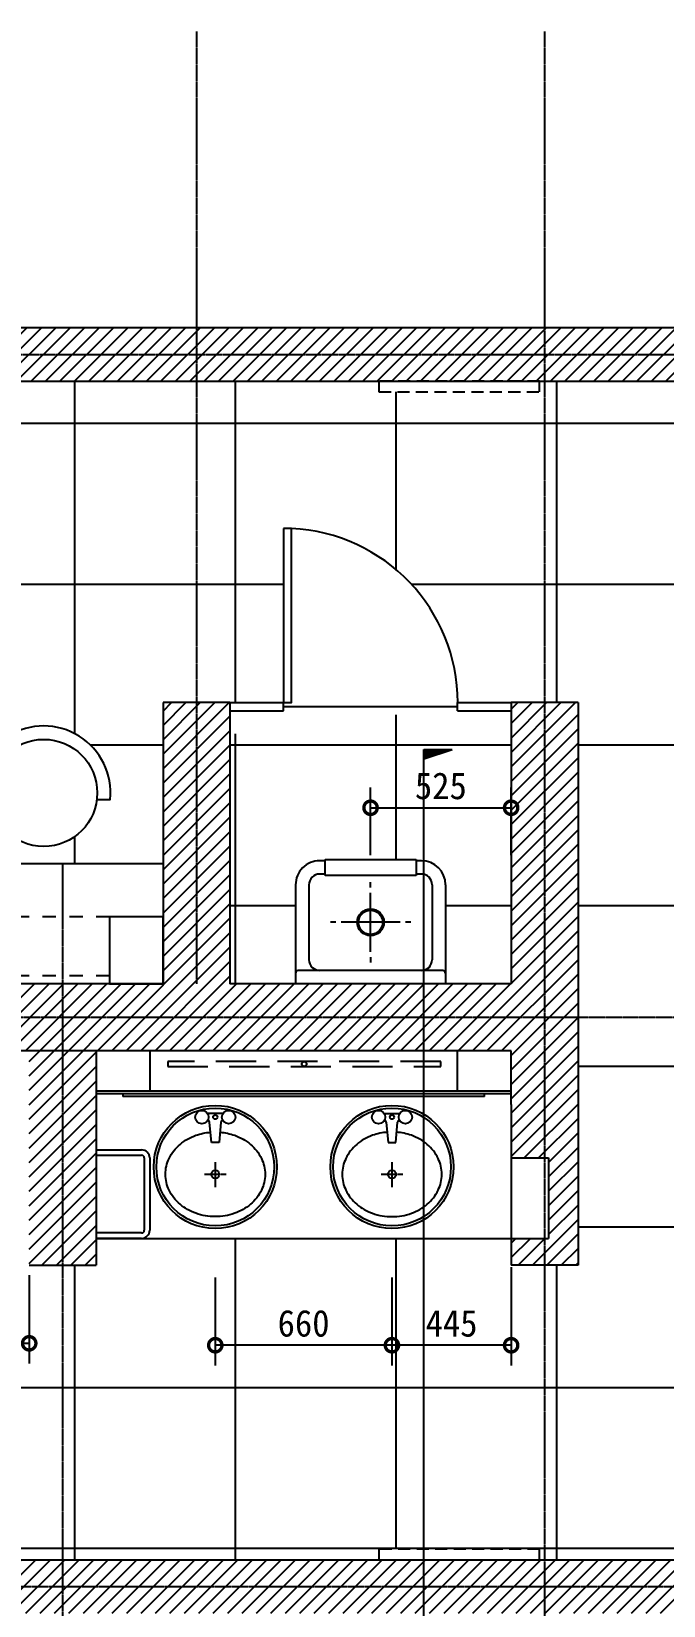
# Model space of a CAD drawing. Header units: inches. Extents: x -1249499 to 290957, y -589671 to 1013543.
# Drawn here: x -1090505 to -1088145, y 246280 to 252157 of the extents above; entities that cross this region are included whole.
import ezdxf

# ---------------------------------------------------------------- set-up
doc = ezdxf.new("R2010")
doc.units = ezdxf.units.IN
doc.header["$MEASUREMENT"] = 0
for name, pattern in [('CEN', [62, 60, -1, 0, -1]), ('HID2', [1.15, 0.75, -0.4]), ('HIDDEN', [2, 1, -1])]:
    doc.linetypes.add(name, pattern=pattern)
for name, color, linetype in [('5', 5, 'Continuous'), ('CEN', 1, 'CEN'), ('CHAIR', 4, 'Continuous'), ('FIX', 6, 'Continuous'), ('FUR', 4, 'Continuous'), ('H', 8, 'Continuous'), ('LIGHT', 1, 'Continuous'), ('OUT', 3, 'Continuous'), ('WALL1', 3, 'Continuous')]:
    doc.layers.add(name, color=color, linetype=linetype)
doc.styles.get("Standard").update_dxf_attribs({"font": 'DotumChe.ttf'})
doc.dimstyles.new('STANDARD-600', dxfattribs={"dimtxt": 1000, "dimasz": 400, "dimexe": 800, "dimexo": 800, "dimgap": 400, "dimtad": 1, "dimdec": 0, "dimzin": 0, "dimdsep": 46, "dimlunit": 6, "dimtxsty": 'Standard', "dimsah": 1, "dimcen": 0.135, "dimclrd": 256, "dimclre": 256, "dimclrt": 4, "dimadec": 0, "dimazin": 0, "dimtfac": 1, "dimtdec": 0, "dimtofl": 0, "dimtmove": 2, "dimatfit": 3, "dimfxl": 1, "dimtolj": 1, "dimtzin": 0, "dimarcsym": 0})

# ---------------------------------------------------------------- blocks, each defined once
blk = doc.blocks.new('A$C6F71027B')
at = {"layer": 'FIX', "color": 1}
for p, q in [((0, 465), (560, 465)), ((0, 95), (0, 465)), ((10, 415), (550, 415)), ((560, 95), (560, 465)), ((50, 95), (50, 375)), ((280, 365), (280, 385)), ((510, 95), (510, 375)), ((280, 345), (280, 125)), ((130, 235), (150, 235)), ((170, 235), (390, 235)), ((410, 235), (430, 235)), ((110, 60), (450, 60)), ((110, 0), (110, 60)), ((280, 105), (280, 85)), ((450, 60), (450, 0)), ((90, 55), (110, 55)), ((90, 5), (110, 5)), ((450, 55), (470, 55)), ((450, 5), (470, 5)), ((450, 0), (110, 0))]:
    blk.add_line(p, q, dxfattribs=at)
for radius in [50, 45]:
    blk.add_circle((280, 235), radius, dxfattribs=at)
for centre, radius, start, end in [((10, 425), 10, 180, 270), ((90, 375), 40, 90, 180), ((470, 375), 40, 0, 90), ((550, 425), 10, 270, 0), ((90, 95), 90, 180, 270), ((90, 95), 40, 180, 270), ((470, 95), 40, 270, 0), ((470, 95), 90, 270, 0)]:
    blk.add_arc(centre, radius, start, end, dxfattribs=at)
blk = doc.blocks.new('_DOTSMALL')
at = {"color": 0, "linetype": 'ByBlock', "const_width": 0.5}
blk.add_lwpolyline([(-0.0625, 0, 1), (0.0625, 0, 1)], format="xyb", close=True, dxfattribs=at)
blk = doc.blocks.new('*D334')
at = {"layer": 'DEFPOINTS', "color": 0, "transparency": 16777216}
for p in [(-1088714, 247794), (-1089159.2, 247754.5), (-1089159.2, 247252)]:
    blk.add_point(p, dxfattribs=at)
at = {"layer": 'H', "color": 0, "lineweight": -2, "transparency": 16777216}
for p, q in [((-1088714, 247544), (-1088714, 247177)), ((-1089159.2, 247504.5), (-1089159.2, 247177)), ((-1088714, 247252), (-1089159.2, 247252))]:
    blk.add_line(p, q, dxfattribs=at)
at = {"layer": 'H', "color": 0, "lineweight": -2, "transparency": 16777216, "xscale": 100, "yscale": 100, "zscale": 100, "rotation": 180}
blk.add_blockref('_DOTSMALL', (-1089159.2, 247252), dxfattribs=at)
at = {"layer": 'H', "color": 0, "lineweight": -2, "transparency": 16777216, "xscale": 100, "yscale": 100, "zscale": 100}
blk.add_blockref('_DOTSMALL', (-1088714, 247252), dxfattribs=at)
at = {"layer": 'H', "color": 4, "transparency": 16777216, "insert": (-1088936.6, 247333.4), "char_height": 100, "attachment_point": 5}
blk.add_mtext('\\A1;445', dxfattribs=at)
blk = doc.blocks.new('*D335')
at = {"layer": 'DEFPOINTS', "color": 0, "linetype": 'Continuous', "transparency": 16777216}
for p in [(-1089819, 247754.5), (-1089159.2, 247754.5), (-1089819, 247252)]:
    blk.add_point(p, dxfattribs=at)
at = {"layer": 'H', "color": 8, "linetype": 'Continuous', "lineweight": -2, "transparency": 16777216}
for p, q in [((-1089819, 247504.5), (-1089819, 247177)), ((-1089159.2, 247504.5), (-1089159.2, 247177)), ((-1089159.2, 247252), (-1089819, 247252))]:
    blk.add_line(p, q, dxfattribs=at)
at = {"layer": 'H', "color": 8, "linetype": 'Continuous', "lineweight": -2, "transparency": 16777216, "xscale": 100, "yscale": 100, "zscale": 100, "rotation": 180}
blk.add_blockref('_DOTSMALL', (-1089819, 247252), dxfattribs=at)
at = {"layer": 'H', "color": 8, "linetype": 'Continuous', "lineweight": -2, "transparency": 16777216, "xscale": 100, "yscale": 100, "zscale": 100}
blk.add_blockref('_DOTSMALL', (-1089159.2, 247252), dxfattribs=at)
at = {"layer": 'H', "color": 4, "linetype": 'Continuous', "transparency": 16777216, "insert": (-1089489.1, 247333.4), "char_height": 100, "attachment_point": 5}
blk.add_mtext('\\A1;660', dxfattribs=at)
blk = doc.blocks.new('*D336')
at = {"layer": 'DEFPOINTS', "color": 0, "transparency": 16777216}
for p in [(-1090924.5, 247764.1), (-1090514, 247764.1), (-1090514, 247259.3)]:
    blk.add_point(p, dxfattribs=at)
at = {"layer": 'H', "color": 0, "lineweight": -2, "transparency": 16777216}
for p, q in [((-1090924.5, 247514.1), (-1090924.5, 247184.3)), ((-1090514, 247514.1), (-1090514, 247184.3)), ((-1090924.5, 247259.3), (-1090514, 247259.3))]:
    blk.add_line(p, q, dxfattribs=at)
at = {"layer": 'H', "color": 0, "lineweight": -2, "transparency": 16777216, "xscale": 100, "yscale": 100, "zscale": 100, "rotation": 180}
blk.add_blockref('_DOTSMALL', (-1090924.5, 247259.3), dxfattribs=at)
at = {"layer": 'H', "color": 0, "lineweight": -2, "transparency": 16777216, "xscale": 100, "yscale": 100, "zscale": 100}
blk.add_blockref('_DOTSMALL', (-1090514, 247259.3), dxfattribs=at)
at = {"layer": 'H', "color": 4, "transparency": 16777216, "insert": (-1090719.2, 247340.6), "char_height": 100, "attachment_point": 5}
blk.add_mtext('\\A1;410', dxfattribs=at)
blk = doc.blocks.new('*D337')
at = {"layer": 'DEFPOINTS', "color": 0, "transparency": 16777216}
for p in [(-1088714, 249258.8), (-1089239, 248831.2), (-1088714, 248831.2)]:
    blk.add_point(p, dxfattribs=at)
at = {"layer": 'H', "color": 0, "lineweight": -2, "transparency": 16777216}
for p, q in [((-1089239, 249081.2), (-1089239, 249333.8)), ((-1088714, 249081.2), (-1088714, 249333.8)), ((-1089239, 249258.8), (-1088714, 249258.8))]:
    blk.add_line(p, q, dxfattribs=at)
at = {"layer": 'H', "color": 0, "lineweight": -2, "transparency": 16777216, "xscale": 100, "yscale": 100, "zscale": 100, "rotation": 180}
blk.add_blockref('_DOTSMALL', (-1089239, 249258.8), dxfattribs=at)
at = {"layer": 'H', "color": 0, "lineweight": -2, "transparency": 16777216, "xscale": 100, "yscale": 100, "zscale": 100}
blk.add_blockref('_DOTSMALL', (-1088714, 249258.8), dxfattribs=at)
at = {"layer": 'H', "color": 4, "transparency": 16777216, "insert": (-1088976.5, 249340.1), "char_height": 100, "attachment_point": 5}
blk.add_mtext('\\A1;525', dxfattribs=at)

msp = doc.modelspace()

# ---------------------------------------------------------------- hatches: boundary and pattern name
h = msp.add_hatch()
h.set_pattern_fill('ANSI31', color=256, scale=17.591349, angle=180, style=0)
h.set_pattern_definition([(45, (-9388734.4225, -4774924.9037), (1.5548702697, -1.5548702697), [])])
h.paths.add_polyline_path([(-1089040.2, 249476.3), (-1089040.2, 249441.1), (-1088934.6, 249476.3)])
at = {"layer": 'H'}
h = msp.add_hatch(dxfattribs=at)
h.set_pattern_fill('ANSI31', color=256, scale=12, style=0)
h.set_pattern_definition([(45, (-1294520.528, 90643.27), (-26.9407684, 26.9407684), [])])
h.paths.add_polyline_path([(-1095264, 250951.2), (-1095264, 250851.2), (-1093920.6, 250851.2), (-1093920.6, 250951.2)])
h.paths.add_polyline_path([(-1095264, 250851.2), (-1095264, 250951.2), (-1095464, 250951.2), (-1095464, 250851.2)])
h.paths.add_polyline_path([(-1095264, 250951.2), (-1095264, 251051.2), (-1095464, 251051.2), (-1095464, 250951.2)])
h.paths.add_polyline_path([(-1093920.6, 250951.2), (-1093920.6, 251051.2), (-1095264, 251051.2), (-1095264, 250951.2)])
h.paths.add_polyline_path([(-1091937.9, 250851.2), (-1091937.9, 250951.2), (-1093920.6, 250951.2), (-1093920.6, 250851.2), (-1093695.3, 250851.2)])
h.paths.add_polyline_path([(-1091937.9, 250951.2), (-1091937.9, 251051.2), (-1093920.6, 251051.2), (-1093920.6, 250951.2)])
h.paths.add_polyline_path([(-1089889, 250951.2), (-1089889, 251051.2), (-1091764, 251051.2), (-1091937.9, 251051.2), (-1091937.9, 250951.2)])
h.paths.add_polyline_path([(-1091937.9, 250951.2), (-1091937.9, 250851.2), (-1089889, 250851.2), (-1089889, 250951.2)])
h.paths.add_polyline_path([(-1089889, 250951.2), (-1089889, 250851.2), (-1088589, 250851.2), (-1088589, 250951.2)])
h.paths.add_polyline_path([(-1088589, 250951.2), (-1088589, 251051.2), (-1089889, 251051.2), (-1089889, 250951.2)])
h.paths.add_polyline_path([(-1088589, 251051.2), (-1088589, 250951.2), (-1088022.4, 250951.2, -0.193855), (-1087953.1, 250979.1), (-1087864, 250979.1), (-1087864, 251051.2)])
h.paths.add_polyline_path([(-1088053.1, 250851.2), (-1088053.1, 250879.1, -0.20398), (-1088022.4, 250951.2), (-1088589, 250951.2), (-1088589, 250851.2)])
h.paths.add_polyline_path([(-1088022.4, 250951.2, 0.20398), (-1088053.1, 250879.1), (-1088053.1, 250851.2), (-1087864, 250851.2), (-1087864, 250951.2)])
h.paths.add_polyline_path([(-1087164, 250851.2), (-1087264, 250851.2), (-1087264, 249980.2), (-1087196.2, 249980.2, 0.082311), (-1087164, 249985.5)])
h.paths.add_polyline_path([(-1087164, 249985.5, 0.32096), (-1087096.2, 250080.2), (-1087096.2, 250851.2), (-1087164, 250851.2)], flags=16)
h.paths.add_polyline_path([(-1087064, 250851.2), (-1087096.2, 250851.2), (-1087096.2, 250080.2, -0.32096), (-1087164, 249985.5), (-1087164, 249694.3), (-1087064, 249694.3)])
h.paths.add_polyline_path([(-1087264, 249694.3), (-1087164, 249694.3), (-1087164, 249985.5, -0.082311), (-1087196.2, 249980.2), (-1087264, 249980.2)])
h.paths.add_polyline_path([(-1087264, 249051.2), (-1087164, 249051.2), (-1087164, 249694.3), (-1087264, 249694.3)])
h.paths.add_polyline_path([(-1087164, 249051.2), (-1087064, 249051.2), (-1087064, 249694.3), (-1087164, 249694.3)])
h.paths.add_polyline_path([(-1087164, 246351.2), (-1087064, 246351.2), (-1087064, 247851.2), (-1087164, 247851.2)])
h.paths.add_polyline_path([(-1087164, 247851.2), (-1087264, 247851.2), (-1087264, 246451.2), (-1088589, 246451.2), (-1088589, 246351.2), (-1087164, 246351.2)])
h.paths.add_polyline_path([(-1088589, 246351.2), (-1088589, 246251.2), (-1087164, 246251.2), (-1087164, 246351.2)])
h.paths.add_polyline_path([(-1087064, 246251.2), (-1087064, 246351.2), (-1087164, 246351.2), (-1087164, 246251.2)])
h.paths.add_polyline_path([(-1089040.2, 246351.2), (-1089040.2, 246251.2), (-1088589, 246251.2), (-1088589, 246351.2)])
h.paths.add_polyline_path([(-1089040.2, 246451.2), (-1089040.2, 246351.2), (-1088589, 246351.2), (-1088589, 246451.2)])
h.paths.add_polyline_path([(-1089040.2, 246351.2), (-1089040.2, 246451.2), (-1089207.6, 246451.2), (-1090389, 246451.2), (-1090389, 246351.2)])
h.paths.add_polyline_path([(-1089040.2, 246251.2), (-1089040.2, 246351.2), (-1090389, 246351.2), (-1090389, 246251.2)])
h.paths.add_polyline_path([(-1095164, 246351.2), (-1095164, 244551.2), (-1095064, 244551.2), (-1095064, 246251.2), (-1090389, 246251.2), (-1090389, 246351.2)])
h.paths.add_polyline_path([(-1095164, 246451.2), (-1095164, 246351.2), (-1090389, 246351.2), (-1090389, 246451.2)])
h.paths.add_polyline_path([(-1095064, 244451.2), (-1095064, 244551.2), (-1095164, 244551.2), (-1095164, 244451.2)])
h.paths.add_polyline_path([(-1095139, 249226.2), (-1095264, 249226.2), (-1095264, 246451.2), (-1095139, 246451.2)])
h.paths.add_polyline_path([(-1095264, 249226.2), (-1095389, 249226.2), (-1095389, 246451.2), (-1095264, 246451.2)])
h.paths.add_polyline_path([(-1095139, 249526.2), (-1095264, 249526.2), (-1095264, 249226.2), (-1095139, 249226.2)])
h.paths.add_polyline_path([(-1095264, 249526.2), (-1095539, 249526.2), (-1095539, 249511.2), (-1095839, 249511.2), (-1095839, 249526.2), (-1096239, 249526.2), (-1096239, 249401.2), (-1096039, 249401.2), (-1095715.7, 249401.2), (-1095389, 249401.2), (-1095389, 249226.2), (-1095264, 249226.2)])
h.paths.add_polyline_path([(-1095264, 249526.2), (-1095264, 249651.2), (-1095539, 249651.2), (-1095539, 249526.2)])
h.paths.add_polyline_path([(-1095139, 249651.2), (-1095264, 249651.2), (-1095264, 249526.2), (-1095139, 249526.2)])
h.paths.add_polyline_path([(-1095839, 249526.2), (-1095839, 249651.2), (-1096239, 249651.2), (-1096239, 249526.2)])
h.paths.add_polyline_path([(-1093920.6, 249226.2), (-1093920.6, 249351.2), (-1095139, 249351.2), (-1095139, 249226.2)])
h.paths.add_polyline_path([(-1093920.6, 249101.2), (-1093920.6, 249226.2), (-1095139, 249226.2), (-1095139, 249101.2)])
h.paths.add_polyline_path([(-1093550.4, 249101.2), (-1093552.2, 249104.8), (-1093482.2, 249104.8), (-1093484, 249101.2), (-1093189, 249101.2), (-1093189, 248351.2), (-1093064, 248351.2), (-1093064, 249226.2), (-1093920.6, 249226.2), (-1093920.6, 249101.2)])
h.paths.add_polyline_path([(-1093920.6, 249351.2), (-1093920.6, 249226.2), (-1093064, 249226.2), (-1093064, 249351.2)])
h.paths.add_polyline_path([(-1093064, 249351.2), (-1093064, 249226.2), (-1092939, 249226.2), (-1092939, 249351.2)])
h.paths.add_polyline_path([(-1093064, 248476.2), (-1091937.9, 248476.2), (-1091937.9, 248601.2), (-1092031, 248601.2), (-1092939, 248601.2), (-1092939, 248851.2), (-1092939, 249226.2), (-1093064, 249226.2)])
h.paths.add_polyline_path([(-1091937.9, 248351.2), (-1091937.9, 248476.2), (-1093064, 248476.2), (-1093064, 248351.2)])
h.paths.add_polyline_path([(-1090389, 248351.2), (-1090389, 248476.2), (-1091937.9, 248476.2), (-1091937.9, 248351.2)])
h.paths.add_polyline_path([(-1090389, 248476.2), (-1090389, 248601.2), (-1091937.9, 248601.2), (-1091937.9, 248476.2)])
h.paths.add_polyline_path([(-1089040.2, 248476.2), (-1089040.2, 248601.2), (-1089764, 248601.2), (-1089764, 249651.2), (-1090014, 249651.2), (-1090014, 248601.2), (-1090214, 248601.2), (-1090389, 248601.2), (-1090389, 248476.2)])
h.paths.add_polyline_path([(-1089040.2, 248476.2), (-1089040.2, 248351.2), (-1088714, 248351.2), (-1088714, 248151.2), (-1088714, 247951.2), (-1088589, 247951.2), (-1088589, 248476.2)])
h.paths.add_polyline_path([(-1090389, 248476.2), (-1090389, 248351.2), (-1089040.2, 248351.2), (-1089040.2, 248476.2)])
h.paths.add_polyline_path([(-1088589, 248476.2), (-1088589, 249651.2), (-1088714, 249651.2), (-1088714, 248601.2), (-1089040.2, 248601.2), (-1089040.2, 248476.2)])
h.paths.add_polyline_path([(-1088464, 249651.2), (-1088589, 249651.2), (-1088589, 248476.2), (-1088464, 248476.2)])
h.paths.add_polyline_path([(-1088464, 248476.2), (-1088589, 248476.2), (-1088589, 247951.2), (-1088574, 247951.2), (-1088574, 247651.2), (-1088589, 247651.2), (-1088589, 247551.2), (-1088464, 247551.2)])
h.paths.add_polyline_path([(-1088589, 247551.2), (-1088589, 247651.2), (-1088714, 247651.2), (-1088714, 247551.2)])
h.paths.add_polyline_path([(-1090264, 248351.2), (-1090389, 248351.2), (-1090389, 247551.2), (-1090264, 247551.2), (-1090264, 247651.2)])
h.paths.add_polyline_path([(-1090389, 248351.2), (-1090514, 248351.2), (-1090514, 247551.2), (-1090389, 247551.2)])

# ---------------------------------------------------------------- linework, layer by layer
for p, q in [((-1089040.2, 245497), (-1089040.2, 249476.3)), ((-1089040.2, 249441.1), (-1088934.6, 249476.3)), ((-1089040.2, 249476.3), (-1088934.6, 249476.3))]:
    msp.add_line(p, q)
at = {"layer": '5', "color": 5}
for p, q in [((-1088714, 248201.2), (-1090264, 248201.2)), ((-1088714, 248191.2), (-1090264, 248191.2)), ((-1090164, 248191.2), (-1090164, 248181.2)), ((-1088814, 248181.2), (-1090164, 248181.2)), ((-1088814, 248181.2), (-1088814, 248191.2)), ((-1088714, 248191.2), (-1088714, 248201.2))]:
    msp.add_line(p, q, dxfattribs=at)
at = {"layer": 'CEN'}
for p, q in [((-1089889, 252157.1), (-1089889, 248601.2)), ((-1088589, 252157.1), (-1088589, 245251)), ((-1098114, 250951.2), (-1086620.1, 250951.2)), ((-1090389, 249051.2), (-1090389, 245189.2)), ((-1086188.9, 248476.2), (-1093166.8, 248476.2)), ((-1089859.1, 247890.2), (-1089778.5, 247890.2)), ((-1089819, 247935.4), (-1089819, 247841.9)), ((-1089199.3, 247890.2), (-1089118.7, 247890.2)), ((-1089159.2, 247935.4), (-1089159.2, 247841.9)), ((-1099631.5, 246351.2), (-1086188.9, 246351.2))]:
    msp.add_line(p, q, dxfattribs=at)
at = {"layer": 'CHAIR', "linetype": 'HIDDEN', "ltscale": 50}
for p, q in [((-1090014, 248851.2), (-1092939, 248851.2)), ((-1090214, 248631.2), (-1090922, 248631.2))]:
    msp.add_line(p, q, dxfattribs=at)
at = {"layer": 'FIX', "color": 6}
for p, q in [((-1089764, 249651.2), (-1089564, 249651.2)), ((-1088914, 249651.2), (-1088714, 249651.2)), ((-1089764, 249621.2), (-1089564, 249621.2)), ((-1088914, 249621.2), (-1088714, 249621.2)), ((-1089789.7, 248117.7), (-1089848.3, 248117.7)), ((-1089188.3, 248117.7), (-1089129.7, 248117.7)), ((-1089845.2, 248089.7), (-1089848.3, 248089.7)), ((-1089833, 248008.7), (-1089840.2, 248085.2)), ((-1089797.8, 248085.2), (-1089805, 248008.7)), ((-1089789.7, 248089.7), (-1089792.8, 248089.7)), ((-1089188.3, 248089.7), (-1089185.2, 248089.7)), ((-1089180.2, 248085.2), (-1089173, 248008.7)), ((-1089145, 248008.7), (-1089137.8, 248085.2)), ((-1089132.8, 248089.7), (-1089129.7, 248089.7)), ((-1089805, 248008.7), (-1089833, 248008.7)), ((-1089173, 248008.7), (-1089145, 248008.7)), ((-1090264, 247981.2), (-1090094, 247981.2)), ((-1090064, 247951.2), (-1090064, 247681.2)), ((-1088714, 247951.2), (-1088714, 247651.2)), ((-1090264, 247651.2), (-1088714, 247651.2)), ((-1090094, 247651.2), (-1090264, 247651.2))]:
    msp.add_line(p, q, dxfattribs=at)
at = {"layer": 'FIX'}
for p, q in [((-1089564, 249621.2), (-1089564, 249651.2)), ((-1088914, 249621.2), (-1088914, 249651.2)), ((-1092939, 249051.2), (-1090014, 249051.2))]:
    msp.add_line(p, q, dxfattribs=at)
for points in [[(-1089564, 250301.2), (-1089564, 249651.2), (-1089534, 249651.2), (-1089534, 250301.2)], [(-1090214, 248601.2), (-1090014, 248601.2), (-1090014, 248851.2), (-1090214, 248851.2)]]:
    msp.add_lwpolyline(points, close=True, dxfattribs=at)
at = {"layer": 'FIX', "color": 6}
for points in [[(-1089801.3, 248047.5, -0.064435), (-1089746.5, 248035.9, -0.091719), (-1089687.4, 248002, -0.103599), (-1089646.6, 247949.4, -0.113912), (-1089633, 247890.2, -0.113912), (-1089646.6, 247831.1, -0.103599), (-1089687.4, 247778.5, -0.091719), (-1089746.5, 247744.6, -0.084785), (-1089819, 247732.2, -0.084785), (-1089891.5, 247744.6, -0.091719), (-1089950.5, 247778.5, -0.103599), (-1089991.3, 247831.1, -0.113912), (-1090005, 247890.2, -0.113912), (-1089991.3, 247949.4, -0.103599), (-1089950.5, 248002, -0.091719), (-1089891.5, 248035.9, -0.064435), (-1089836.6, 248047.5)], [(-1089176.6, 248047.5, 0.064435), (-1089231.5, 248035.9, 0.091719), (-1089290.5, 248002, 0.103599), (-1089331.3, 247949.4, 0.113912), (-1089345, 247890.2, 0.113912), (-1089331.3, 247831.1, 0.103599), (-1089290.5, 247778.5, 0.091719), (-1089231.5, 247744.6, 0.084785), (-1089159, 247732.2, 0.084785), (-1089086.5, 247744.6, 0.091719), (-1089027.4, 247778.5, 0.103599), (-1088986.6, 247831.1, 0.113912), (-1088973, 247890.2, 0.113912), (-1088986.6, 247949.4, 0.103599), (-1089027.4, 248002, 0.091719), (-1089086.5, 248035.9, 0.064435), (-1089141.3, 248047.5)]]:
    msp.add_lwpolyline(points, format="xyb", dxfattribs=at)
for centre, radius in [((-1089819, 247917.7), 230), ((-1089819, 247917.7), 220), ((-1089869, 248103.7), 25), ((-1089769, 248103.7), 25), ((-1089159, 247917.7), 230), ((-1089159, 247917.7), 220), ((-1089209, 248103.7), 25), ((-1089109, 248103.7), 25), ((-1089819, 248103.7), 8), ((-1089159, 248103.7), 8), ((-1089819, 247890.2), 15), ((-1089159, 247890.2), 15)]:
    msp.add_circle(centre, radius, dxfattribs=at)
at = {"layer": 'FIX', "color": 6, "linetype": 'Continuous', "ltscale": 2}
msp.add_arc((-1089564, 249651.2), 650.7, 0, 87.35745, dxfattribs=at)
at = {"layer": 'FIX', "color": 6}
for centre, radius, start, end in [((-1089845.2, 248084.7), 5, 5.39095, 90), ((-1089792.8, 248084.7), 5, 90, 174.60905), ((-1089185.2, 248084.7), 5, 5.39095, 90), ((-1089132.8, 248084.7), 5, 90, 174.60905), ((-1090094, 247951.2), 30, 0, 90), ((-1090094, 247681.2), 30, 270, 0)]:
    msp.add_arc(centre, radius, start, end, dxfattribs=at)
at = {"layer": 'FUR', "color": 6, "linetype": 'Continuous'}
msp.add_lwpolyline([(-1090261.4, 249289.1), (-1090211.1, 249289.1, 1.105542), (-1090708.5, 249289.1), (-1090658.2, 249289.1)], format="xyb", dxfattribs=at)
msp.add_circle((-1090459.8, 249314.1), 200, dxfattribs=at)
at = {"layer": 'H', "linetype": 'Continuous'}
for p, q in [((-1090343.6, 249535.5), (-1090343.6, 250851.2)), ((-1089743.6, 249651.2), (-1089743.6, 250851.2)), ((-1088543.6, 249651.2), (-1088543.6, 250851.2)), ((-1089143.6, 250147.9), (-1089143.6, 250811.2)), ((-1095264, 250694.1), (-1089889, 250694.1)), ((-1089889, 250694.1), (-1088589, 250694.1)), ((-1088589, 250694.1), (-1087848.6, 250694.1)), ((-1095264, 250094.1), (-1090463.9, 250094.1)), ((-1090463.9, 250094.1), (-1089889, 250094.1)), ((-1089889, 250094.1), (-1089564, 250094.1)), ((-1089087.2, 250094.1), (-1088589, 250094.1)), ((-1088589, 250094.1), (-1087264, 250094.1)), ((-1089143.6, 249066.2), (-1089143.6, 249606.2)), ((-1089743.6, 248601.2), (-1089743.6, 249534.2)), ((-1090286.2, 249494.1), (-1090014, 249494.1)), ((-1089764, 249494.1), (-1088714, 249494.1)), ((-1088464, 249494.1), (-1087264, 249494.1)), ((-1090343.6, 249051.2), (-1090343.6, 249151.4)), ((-1089764, 248894.1), (-1089519, 248894.1)), ((-1088959, 248894.1), (-1088714, 248894.1)), ((-1088464, 248894.1), (-1087264, 248894.1)), ((-1088464, 248294.1), (-1087264, 248294.1)), ((-1089743.6, 247124.1), (-1089743.6, 247651.2)), ((-1089143.6, 246491.2), (-1089143.6, 247651.2)), ((-1088464, 247694.1), (-1087264, 247694.1)), ((-1090343.6, 246451.2), (-1090343.6, 247551.2)), ((-1088543.6, 246451.2), (-1088543.6, 247551.2)), ((-1089743.6, 246451.2), (-1089743.6, 247124.1)), ((-1091449.5, 247094.1), (-1090389, 247094.1)), ((-1090389, 247094.1), (-1089773.6, 247094.1)), ((-1089773.6, 247094.1), (-1088589, 247094.1)), ((-1088589, 247094.1), (-1087264, 247094.1)), ((-1095139, 246494.1), (-1090389, 246494.1)), ((-1090389, 246494.1), (-1088589, 246494.1)), ((-1088589, 246494.1), (-1087572, 246494.1))]:
    msp.add_line(p, q, dxfattribs=at)
at = {"layer": 'H'}
for p, q in [((-1088914, 249636.2), (-1089564, 249636.2)), ((-1090264, 247961.2), (-1090094, 247961.2)), ((-1090084, 247951.2), (-1090084, 247681.2)), ((-1090094, 247671.2), (-1090264, 247671.2))]:
    msp.add_line(p, q, dxfattribs=at)
at = {"layer": 'H', "linetype": 'HID2', "ltscale": 60}
for points in [[(-1089207.6, 250811.2), (-1088607.6, 250811.2), (-1088607.6, 250851.2), (-1089207.6, 250851.2)], [(-1089207.6, 246451.2), (-1088607.6, 246451.2), (-1088607.6, 246491.2), (-1089207.6, 246491.2)]]:
    msp.add_lwpolyline(points, close=True, dxfattribs=at)
at = {"layer": 'H'}
for centre, start, end in [((-1090094, 247951.2), 0, 90), ((-1090094, 247681.2), 270, 0)]:
    msp.add_arc(centre, 10, start, end, dxfattribs=at)
at = {"layer": 'LIGHT', "color": 9, "linetype": 'HID2', "ltscale": 200}
msp.add_lwpolyline([(-1088976.8, 248293.1), (-1088976.8, 248311.1), (-1089996.8, 248311.1), (-1089996.8, 248293.1)], close=True, dxfattribs=at)
at = {"layer": 'LIGHT', "color": 7}
msp.add_circle((-1089486.8, 248302.1), 9, dxfattribs=at)
at = {"layer": 'OUT', "color": 3}
for p, q in [((-1090014, 249651.2), (-1090014, 248601.2)), ((-1089764, 249651.2), (-1090014, 249651.2)), ((-1089764, 249651.2), (-1089764, 248601.2)), ((-1090014, 248601.2), (-1092939, 248601.2)), ((-1088714, 248601.2), (-1089764, 248601.2))]:
    msp.add_line(p, q, dxfattribs=at)
at = {"layer": 'OUT'}
for p, q in [((-1088714, 249651.2), (-1088714, 248601.2)), ((-1088464, 249651.2), (-1088714, 249651.2)), ((-1088464, 249651.2), (-1088464, 247551.2)), ((-1088714, 248351.2), (-1093189, 248351.2)), ((-1090264, 248351.2), (-1090264, 247651.2)), ((-1090064, 248351.2), (-1090064, 248201.2)), ((-1088914, 248201.2), (-1088914, 248351.2)), ((-1088714, 248151.2), (-1088714, 248351.2)), ((-1088714, 248151.2), (-1088714, 247951.2)), ((-1088714, 247951.2), (-1088574, 247951.2)), ((-1088574, 247951.2), (-1088574, 247651.2)), ((-1090264, 247651.2), (-1090264, 247551.2)), ((-1088714, 247651.2), (-1088574, 247651.2)), ((-1088714, 247651.2), (-1088714, 247551.2)), ((-1090514, 247551.2), (-1090264, 247551.2)), ((-1088464, 247551.2), (-1088714, 247551.2)), ((-1095514, 246451.2), (-1087264, 246451.2))]:
    msp.add_line(p, q, dxfattribs=at)
at = {"layer": 'WALL1'}
for p, q in [((-1087864, 251051.2), (-1091764, 251051.2)), ((-1098114, 250851.2), (-1087064, 250851.2))]:
    msp.add_line(p, q, dxfattribs=at)

# ---------------------------------------------------------------- block references
at = {"layer": 'FIX', "rotation": 180}
msp.add_blockref('A$C6F71027B', (-1088959, 249066.2), dxfattribs=at)

# ---------------------------------------------------------------- dimensions: what is measured, and where the dimension line sits
at = {"layer": 'H'}
for base, p1, p2, picture, middle in [((-1088714, 249258.8), (-1089239, 248831.2), (-1088714, 248831.2), '*D337', (-1088976.5, 249340.1)), ((-1089159.2, 247252), (-1088714, 247794), (-1089159.2, 247754.5), '*D334', (-1088936.6, 247333.4)), ((-1090513.9687568, 247259.2550697), (-1090924.4687565, 247764.0645681), (-1090513.9687568, 247764.0645681), '*D336', (-1090719.2187566, 247340.5716476))]:
    dim = msp.add_linear_dim(base=base, p1=p1, p2=p2, dimstyle='STANDARD-600', override={"dimscale": 50, "dimtxt": 2, "dimasz": 2, "dimexe": 1.5, "dimexo": 5, "dimgap": 0.625, "dimtoh": 1, "dimzin": 8, "dimblk1": 'DOTSMALL', "dimblk2": 'DOTSMALL', "dimcen": 1, "dimclrd": 0, "dimclre": 0, "dimtix": 1}, dxfattribs=at)
    dim.commit()
    dim.dimension.update_dxf_attribs({"geometry": picture, "text_midpoint": middle})
at = {"layer": 'H', "linetype": 'Continuous'}
dim = msp.add_linear_dim(base=(-1089819, 247252), p1=(-1089159.2, 247754.5), p2=(-1089819, 247754.5), dimstyle='STANDARD-600', override={"dimscale": 50, "dimtxt": 2, "dimasz": 2, "dimexe": 1.5, "dimexo": 5, "dimgap": 0.625, "dimtoh": 1, "dimzin": 8, "dimblk1": 'DOTSMALL', "dimblk2": 'DOTSMALL', "dimcen": 1, "dimclrd": 8, "dimclre": 8, "dimtix": 1}, dxfattribs=at)
dim.commit()
dim.dimension.update_dxf_attribs({"geometry": '*D335', "text_midpoint": (-1089489.1, 247333.4)})

doc.saveas('drawing.dxf')
